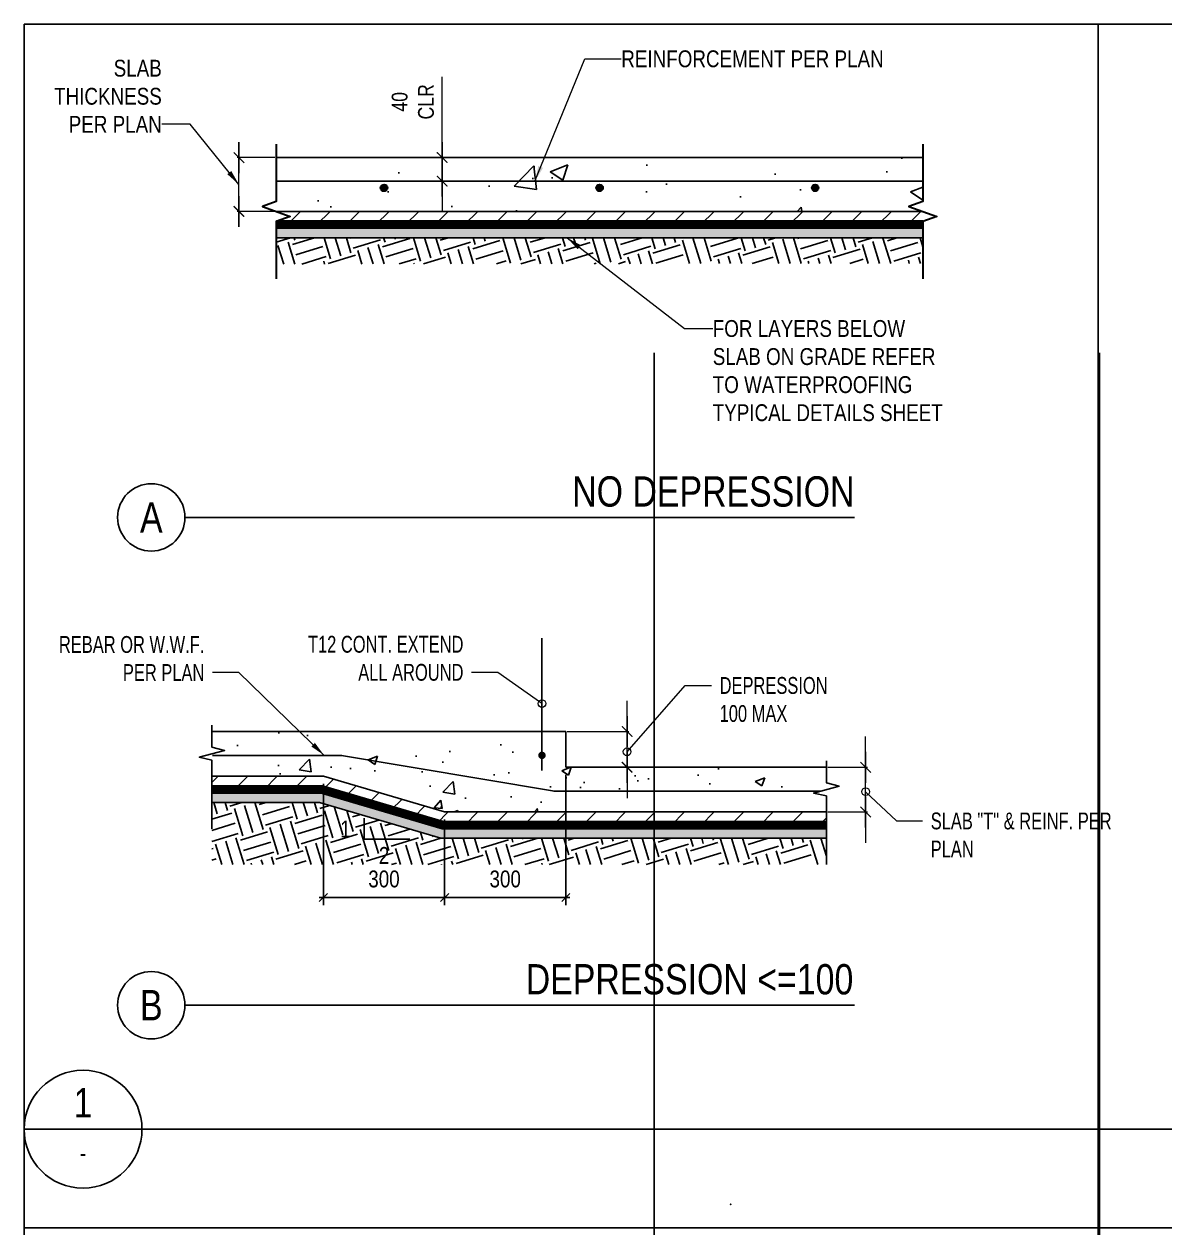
# Model space of a CAD drawing. Header units: millimetres. Extents: x 2250 to 90253, y -19639 to 57150.
# Drawn here: x 2250 to 19589, y 38850 to 57150 of the extents above; entities that cross this region are included whole.
import ezdxf
from ezdxf.enums import TextEntityAlignment as Align

# ---------------------------------------------------------------- set-up
doc = ezdxf.new("R2010")
doc.units = ezdxf.units.MM
doc.linetypes.add('CENTER2', pattern=[1.125, 0.75, -0.125, 0.125, -0.125])
doc.linetypes.add('DASHED', pattern=[0.75, 0.5, -0.25])
doc.layers.add('Lines', color=7, linetype='Continuous', lineweight=9, true_color=0x00a600)
doc.layers.add('NPLT-JLA', color=193, linetype='Continuous', plot=False)
for name, color, linetype in [('S-G-BREK', 2, 'Continuous'), ('S-G-CNTR', 1, 'CENTER2'), ('S-G-DIMS', 1, 'Continuous'), ('S-G-HTCH', 1, 'Continuous'), ('S-G-LEDR', 2, 'Continuous'), ('S-G-MEDM', 3, 'Continuous'), ('S-G-RBAR', 7, 'Continuous'), ('S-G-STTL', 4, 'Continuous'), ('S-G-TEXT', 3, 'Continuous'), ('S-G-THCK', 6, 'Continuous'), ('S-G-TITLREF', 4, 'Continuous'), ('S-HATCH', 8, 'Continuous'), ('WATER PROOF', 1, 'DASHED')]:
    doc.layers.add(name, color=color, linetype=linetype)
doc.styles.add('ARIAL', font='arial.ttf', dxfattribs={"width": 0.8})
doc.dimstyles.new('ARIALDIMS', dxfattribs={"dimscale": 12, "dimtxt": 20, "dimasz": 19.5, "dimexe": 2.25, "dimexo": 1.75, "dimgap": 10, "dimtad": 1, "dimzin": 3, "dimdsep": 46, "dimtxsty": 'ARIAL', "dimblk1": 'nyatick', "dimblk2": 'nyatick', "dimsah": 1, "dimcen": 2.25, "dimclrd": 1, "dimclre": 1, "dimclrt": 2, "dimadec": 0, "dimazin": 0, "dimtfac": 1, "dimtmove": 0, "dimatfit": 3, "dimfxl": 1, "dimfrac": 2, "dimtolj": 1, "dimtzin": 0, "dimarcsym": 0})

# ---------------------------------------------------------------- blocks, each defined once
blk = doc.blocks.new('nyatick')
at = {"layer": 'S-G-DIMS'}
blk.add_line((-1.005, 0), (1.005, 0), dxfattribs=at)
at = {"layer": 'S-G-DIMS', "const_width": 0.08}
blk.add_lwpolyline([(0.34, 0.34), (-0.34, -0.34)], dxfattribs=at)
blk = doc.blocks.new('*D219')
at = {"layer": 'Defpoints', "color": 0, "transparency": 16777216}
for p in [(8604, 104784), (9087, 104784), (9087, 104426), (82626, 31286), (82260, 30594), (82533, 30594)]:
    blk.add_point(p, dxfattribs=at)
at = {"layer": 'S-G-DIMS', "color": 1, "lineweight": -2, "transparency": 16777216}
for p, q in [((8604, 105018), (8604, 106012)), ((9066, 104784), (8577, 104784)), ((8604, 104426), (8604, 104784)), ((9066, 104426), (8577, 104426)), ((8604, 104192), (8604, 103958))]:
    blk.add_line(p, q, dxfattribs=at)
at = {"layer": 'S-G-RBAR', "color": 1, "lineweight": -2, "transparency": 16777216}
for p, q in [((82260, 31520), (82260, 31754)), ((82605, 31286), (82233, 31286)), ((82260, 31286), (82260, 30594)), ((82512, 30594), (82233, 30594)), ((82260, 30360), (82260, 30126))]:
    blk.add_line(p, q, dxfattribs=at)
at = {"layer": 'S-G-DIMS', "color": 1, "lineweight": -2, "transparency": 16777216, "xscale": 234, "yscale": 234, "zscale": 234}
for p, rotation in [((8604, 104784), 270), ((8604, 104426), 90)]:
    blk.add_blockref('nyatick', p, dxfattribs=dict(at, rotation=rotation))
at = {"layer": 'S-G-RBAR', "color": 1, "lineweight": -2, "transparency": 16777216, "xscale": 234, "yscale": 234, "zscale": 234}
for p, rotation in [((82260, 31286), 270), ((82260, 30594), 90)]:
    blk.add_blockref('nyatick', p, dxfattribs=dict(at, rotation=rotation))
at = {"layer": 'S-G-DIMS', "color": 2, "lineweight": 30, "transparency": 16777216, "insert": (8159, 105632), "char_height": 240, "width": 166.19, "attachment_point": 5, "rotation": 90, "style": 'ARIAL'}
blk.add_mtext('\\A1;40 CLR', dxfattribs=at)
at = {"layer": 'S-G-RBAR', "color": 2, "transparency": 16777216, "insert": (81942, 30940), "char_height": 240, "attachment_point": 5, "rotation": 90, "style": 'ARIAL'}
blk.add_mtext('\\A1;{\\fArial|b0|i0|c0|p34;\\H1.6x;ℓ\\H0.625x;dh  } ', dxfattribs=at)
blk = doc.blocks.new('*D215')
at = {"layer": 'Defpoints', "color": 0, "transparency": 16777216}
for p in [(5516, 104784), (6083, 104784), (6083, 103965)]:
    blk.add_point(p, dxfattribs=at)
at = {"layer": 'S-G-DIMS', "color": 1, "lineweight": -2, "transparency": 16777216}
for p, q in [((6062, 104784), (5489, 104784)), ((5516, 104199), (5516, 104550)), ((6062, 103965), (5489, 103965))]:
    blk.add_line(p, q, dxfattribs=at)
at = {"layer": 'S-G-DIMS', "color": 1, "lineweight": -2, "transparency": 16777216, "xscale": 234, "yscale": 234, "zscale": 234}
for p, rotation in [((5516, 104784), 90), ((5516, 103965), 270)]:
    blk.add_blockref('nyatick', p, dxfattribs=dict(at, rotation=rotation))
blk = doc.blocks.new('*D147')
at = {"layer": 'Defpoints', "color": 0, "transparency": 16777216}
for p in [(10484, 96060), (11415, 96060), (10484, 95516)]:
    blk.add_point(p, dxfattribs=at)
at = {"layer": 'S-G-DIMS', "color": 1, "lineweight": -2, "transparency": 16777216}
for p, q in [((11415, 96294), (11415, 96528)), ((10505, 96060), (11442, 96060)), ((11415, 95516), (11415, 96060)), ((10505, 95516), (11442, 95516)), ((11415, 95282), (11415, 95048))]:
    blk.add_line(p, q, dxfattribs=at)
at = {"layer": 'S-G-DIMS', "color": 1, "lineweight": -2, "transparency": 16777216, "xscale": 234, "yscale": 234, "zscale": 234}
for p, rotation in [((11415, 96060), 270), ((11415, 95516), 90)]:
    blk.add_blockref('nyatick', p, dxfattribs=dict(at, rotation=rotation))
blk = doc.blocks.new('*D148')
at = {"layer": 'Defpoints', "color": 0, "transparency": 16777216}
for p in [(14443, 95516), (15040, 95516), (14443, 94837)]:
    blk.add_point(p, dxfattribs=at)
at = {"layer": 'S-G-DIMS', "color": 1, "lineweight": -2, "transparency": 16777216}
for p, q in [((15040, 95750), (15040, 95984)), ((14464, 95516), (15067, 95516)), ((15040, 94837), (15040, 95516)), ((14464, 94837), (15067, 94837)), ((15040, 94603), (15040, 94369))]:
    blk.add_line(p, q, dxfattribs=at)
at = {"layer": 'S-G-DIMS', "color": 1, "lineweight": -2, "transparency": 16777216, "xscale": 234, "yscale": 234, "zscale": 234}
for p, rotation in [((15040, 95516), 270), ((15040, 94837), 90)]:
    blk.add_blockref('nyatick', p, dxfattribs=dict(at, rotation=rotation))
blk = doc.blocks.new('987978')
at = {"layer": 'S-G-HTCH'}
h = blk.add_hatch(dxfattribs=at)
h.set_pattern_fill('AR-CONC', color=256, scale=15, style=0)
h.paths.add_polyline_path([(15910.401, 104784.142), (6082.815, 104784.142), (6082.815, 104425.844), (15910.401, 104425.844)])
h.paths.add_polyline_path([(15910.401, 104118.724), (15910.401, 104425.844), (6082.815, 104425.844), (6082.815, 104118.724), (5871.869, 104041.946), (6082.838, 103965.16), (15910.424, 103965.16), (15699.456, 104041.946)])
h.paths.add_polyline_path([(7669.561, 104323.474, -1), (7771.932, 104323.474, -1)], flags=16)
h.paths.add_polyline_path([(10945.423, 104323.474, -1), (11047.794, 104323.474, -1)], flags=16)
h.paths.add_polyline_path([(14323.656, 104323.474, -1), (14221.285, 104323.474, -1)], flags=16)
at = {"layer": 'S-G-HTCH', "lineweight": 30}
h = blk.add_hatch(color=256, dxfattribs=at)
h.dxf.hatch_style = 1
edge = h.paths.add_edge_path()
edge.add_arc((7720.746, 104323.474), 51.185, 0, 360)
h = blk.add_hatch(color=256, dxfattribs=at)
h.dxf.hatch_style = 1
edge = h.paths.add_edge_path()
edge.add_arc((10996.608, 104323.474), 51.185, 0, 360)
h = blk.add_hatch(color=256, dxfattribs=at)
h.dxf.hatch_style = 1
edge = h.paths.add_edge_path()
edge.add_arc((14272.47, 104323.474), 51.185, 0, 360)
at = {"layer": 'S-G-HTCH'}
h = blk.add_hatch(dxfattribs=at)
h.set_pattern_fill('EARTH', color=256, scale=68.185002, angle=17.0739491, style=0)
h.set_pattern_definition([(17.074, (26526.2, 80949.24), (286.768, 541.016), [432.975, -432.975]), (17.074, (26478.55, 81104.45), (286.768, 541.016), [432.975, -432.975]), (17.074, (26430.87, 81259.66), (286.768, 541.016), [432.975, -432.975]), (107.074, (26466.7, 81327.3), (-541.016, 286.768), [432.975, -432.975]), (107.074, (26621.93, 81374.96), (-541.016, 286.768), [432.975, -432.975]), (107.074, (26777.14, 81422.63), (-541.016, 286.768), [432.975, -432.975])])
h.paths.add_polyline_path([(15910.401, 103565.16), (6082.647, 103565.16), (6082.647, 103165.16), (15910.401, 103176.532)])
h = blk.add_hatch(dxfattribs=at)
h.set_pattern_fill('AR-CONC', color=256, scale=204.741379, style=0)
h.set_pattern_definition([(50, (-372, 85405.9), (1468.53, -128.48), [153.56, -1689.12]), (355, (-372, 85405.9), (-284.08, 1540.05), [122.84, -1351.29]), (100.451, (-249.6, 85395.2), (1184.45, 1411.57), [130.5, -1435.53]), (46.184, (-372, 85815.3), (2185.08, -338.89), [230.33, -2533.67]), (96.636, (-189.9, 85787), (1913.64, 1994.42), [195.75, -2153.3]), (351.184, (-372, 85815.3), (1913.64, 1994.42), [184.27, -2026.94]), (21, (-167.2, 85713), (1222.116, -824.33), [153.56, -1689.12]), (326, (-167.2, 85713), (498.17, 1484.68), [122.84, -1351.29]), (71.451, (-65.4, 85644.3), (1720.28, 660.35), [130.5, -1435.53]), (37.5, (-371.96, 85405.86), (24.896, 681.571), [0, -1334.914, 0, -1371.767, 0, -1356.412]), (7.5, (-372, 85405.86), (538.612, 807.524), [0, -782.112, 0, -1304.203, 0, -516.972]), (327.5, (-828.54, 85405.86), (1092.955, -46.179), [0, -511.853, 0, -1596.983, 0, -2119.073]), (317.5, (-1033.3, 85405.9), (1194.023, 204.956), [0, -665.41, 0, -1060.56, 0, -1504.85])])
h.paths.add_polyline_path([(10483.682, 94836.864), (10483.682, 95153.956), (14023.061, 95153.956), (14300.946, 95228.415), (14107.59, 95280.224), (14107.59, 95516.346), (10483.682, 95516.346), (10483.682, 96059.933), (10121.291, 96059.933), (10121.291, 95725.696, -0.413692941), (10149.553, 95697.384, -1), (10092.929, 95697.384, -0.414734376), (10121.291, 95725.696), (10121.291, 96059.933), (5070.53, 96059.933), (5070.53, 95823.811), (5263.887, 95772.001), (4877.174, 95668.381), (5070.53, 95623.633), (5070.53, 95380.45), (6798.337, 95380.45), (8641.01, 94836.864)])
h = blk.add_hatch(dxfattribs=at)
h.set_pattern_fill('EARTH', color=256, scale=68.185002, angle=17.0739491, style=0)
h.set_pattern_definition([(17.074, (0, 49496.77), (286.7682, 541.016), [432.975, -432.975]), (17.074, (-47.67, 49651.97), (286.7682, 541.016), [432.975, -432.975]), (17.074, (-95.34, 49807.2), (286.7682, 541.016), [432.975, -432.975]), (107.074, (-59.5, 49874.8), (-541.016, 286.7682), [432.975, -432.975]), (107.074, (95.7, 49922.5), (-541.016, 286.7682), [432.975, -432.975]), (107.074, (250.92, 49970.15), (-541.016, 286.7682), [432.975, -432.975])])
h.paths.add_polyline_path([(6798.337, 94963.408), (6740.568, 94980.45), (5104.814, 94980.45), (5104.814, 94580.45), (5104.814, 94036.864), (6798.337, 94036.864)])
h.paths.add_polyline_path([(8641.01, 94436.864), (8583.24, 94436.864), (6798.337, 94963.408), (6798.337, 94036.864), (8641.01, 94036.864)])
h.paths.add_polyline_path([(10483.682, 94436.864), (8641.01, 94436.864), (8641.01, 94036.864), (10483.682, 94036.864)])
h.paths.add_polyline_path([(14443.496, 94436.864), (10483.682, 94436.864), (10483.682, 94036.864), (14443.496, 94036.864)])
h.paths.add_polyline_path([(7577.059, 93983.82), (7864.618, 93983.82), (7864.618, 94369.282), (7577.059, 94369.282)], flags=9)
h.paths.add_polyline_path([(6990.562, 94386.557), (7278.122, 94386.557), (7278.122, 94772.018), (6990.562, 94772.018)], flags=24)
at = {"layer": 'S-HATCH'}
h = blk.add_hatch(dxfattribs=at)
h.set_pattern_fill('ANSI31', color=256, scale=100)
h.set_pattern_definition([(45, (0, 50543.87), (-224.5064, 224.5064), [])])
h.paths.add_polyline_path([(6082.838, 103965.16), (6293.761, 103888.39), (6215.656, 103765.16), (16043.242, 103765.16), (16121.347, 103888.39), (15910.424, 103965.16)])
h = blk.add_hatch(dxfattribs=at)
h.set_pattern_fill('AR-CONC', color=256, angle=45)
h.set_pattern_definition([(95, (0, 51513.2), (140.09465, 117.55338), [19.05, -209.55]), (40, (0, 51513.2), (-160.01845, 110.1767), [15.24, -167.6406]), (145.45144, (11.67, 51523), (-19.9238, 227.7301), [16.19, -178.09024]), (91.1842, (-35.92, 51549.12), (221.4102, 161.9534), [28.575, -314.325]), (141.63556, (-17.47, 51562.62), (-7.0866, 342.8268), [24.285, -267.1356]), (36.18415, (-35.92, 51549.12), (-7.0866, 342.8268), [22.86, -251.4597]), (66, (-8.98, 51558.1), (179.51998, 34.89515), [19.05, -209.55]), (11, (-8.98, 51558.1), (-86.5399, 173.9412), [15.24, -167.64]), (116.45145, (5.98, 51561.01), (92.98005, 208.83634), [16.19, -178.08994]), (82.5, (0, 51513.2), (-57.60547, 61.97341), [0, -165.608, 0, -170.18, 0, -168.275]), (52.5, (0, 51513.2), (-23.58973, 118.087), [0, -97.028, 0, -161.798, 0, -64.135]), (12.5, (-40.05, 51473.15), (99.92786, 91.826196), [0, -63.5, 0, -198.12, 0, -262.89]), (2.5, (-58.01, 51455.19), (86.7639, 122.7224), [0, -82.55, 0, -131.572, 0, -186.69])])
h.paths.add_polyline_path([(15910.401, 103565.16), (15910.401, 103706.406), (15910.401, 103765.16), (6215.656, 103754.756), (6082.815, 103706.406), (6082.815, 103565.16)])
h = blk.add_hatch(dxfattribs=at)
h.set_pattern_fill('ANSI31', color=256, scale=100)
h.set_pattern_definition([(45, (0, 49496.77), (-224.5064, 224.5064), [])])
h.paths.add_polyline_path([(6798.337, 95380.45), (5104.814, 95380.45), (5104.814, 95180.45), (6769.453, 95180.45), (8612.125, 94636.864), (10483.682, 94636.864), (10483.682, 94836.864), (8641.01, 94836.864)])
h.paths.add_polyline_path([(14443.496, 94836.864), (10483.682, 94836.864), (10483.682, 94636.864), (14443.496, 94636.864)])
h = blk.add_hatch(dxfattribs=at)
h.set_pattern_fill('AR-CONC', color=256, angle=45)
h.set_pattern_definition([(95, (0, 49496.77), (140.09465, 117.5534), [19.05, -209.55]), (40, (0, 49496.77), (-160.01845, 110.1767), [15.24, -167.6406]), (145.45144, (11.67, 49506.56), (-19.9238, 227.7301), [16.19, -178.09024]), (91.1842, (-35.92, 49532.69), (221.4102, 161.9534), [28.575, -314.325]), (141.63556, (-17.47, 49546.18), (-7.0866, 342.8268), [24.285, -267.1356]), (36.18415, (-35.92, 49532.7), (-7.0866, 342.8268), [22.86, -251.4597]), (66, (-8.98, 49541.67), (179.52, 34.89515), [19.05, -209.55]), (11, (-8.98, 49541.67), (-86.5399, 173.9412), [15.24, -167.64]), (116.45145, (5.98, 49544.57), (92.98005, 208.83634), [16.19, -178.08994]), (82.5, (0, 49496.765), (-57.60547, 61.97341), [0, -165.608, 0, -170.18, 0, -168.275]), (52.5, (0, 49496.765), (-23.58973, 118.087), [0, -97.028, 0, -161.798, 0, -64.135]), (12.5, (-40.05, 49456.71), (99.92786, 91.8262), [0, -63.5, 0, -198.12, 0, -262.89]), (2.5, (-58.01, 49438.75), (86.7639, 122.7224), [0, -82.55, 0, -131.572, 0, -186.69])])
h.paths.add_polyline_path([(14443.496, 94636.864), (10483.682, 94636.864), (10483.682, 94436.864), (14443.496, 94436.864)])
h.paths.add_polyline_path([(10483.682, 94636.864), (8641.01, 94636.864), (8641.01, 94436.864), (10483.682, 94436.864)])
h.paths.add_polyline_path([(8641.01, 94636.864), (8612.125, 94636.864), (6798.337, 95171.929), (6798.337, 94963.408), (8583.24, 94436.864), (8641.01, 94436.864)])
h.paths.add_polyline_path([(6798.337, 95171.929), (6769.453, 95180.45), (5104.814, 95180.45), (5104.814, 94980.45), (6740.568, 94980.45), (6798.337, 94963.408)])
at = {"layer": 'S-G-BREK'}
for points in [[(5104.814, 96157.614), (5104.814, 95823.811), (5298.17, 95772.001), (4911.457, 95668.381), (5104.814, 95623.633), (5104.814, 94580.45)], [(14443.496, 95614.028), (14443.496, 95280.224), (14636.852, 95228.415), (14250.14, 95124.795), (14443.496, 95080.047), (14443.496, 94036.864)]]:
    blk.add_lwpolyline(points, dxfattribs=at)
at = {"layer": 'S-G-CNTR'}
blk.add_line((10121.291, 95469.278), (10121.291, 97477.615), dxfattribs=at)
at = {"layer": 'S-G-DIMS'}
for p, q in [((10483.682, 95401.179), (10483.682, 93421.739)), ((6798.337, 95265.283), (6798.337, 93421.739)), ((8641.01, 94721.697), (8641.01, 93421.739)), ((7000.089, 93536.906), (6735.999, 93536.906)), ((7001.031, 93536.906), (8438.316, 93536.906)), ((8439.258, 93536.906), (8703.348, 93536.906)), ((8842.761, 93536.906), (8578.672, 93536.906)), ((8843.704, 93536.906), (10280.988, 93536.906)), ((10281.931, 93536.906), (10546.02, 93536.906))]:
    blk.add_line(p, q, dxfattribs=at)
at = {"layer": 'S-G-DIMS', "color": 6}
for p, q in [((6860.675, 93599.244), (6735.999, 93474.568)), ((8703.348, 93599.244), (8578.672, 93474.568)), ((8578.672, 93474.568), (8703.348, 93599.244)), ((10421.344, 93474.568), (10546.02, 93599.244))]:
    blk.add_line(p, q, dxfattribs=at)
at = {"layer": 'S-G-HTCH', "linetype": 'Continuous', "lineweight": 30}
for points in [[(6082.815, 104988.883), (6082.815, 104118.724), (5871.869, 104041.946), (6293.761, 103888.39), (6082.815, 103811.612), (6082.815, 102941.453)], [(15910.401, 104988.883), (15910.401, 104118.724), (15699.456, 104041.946), (16121.347, 103888.39), (15910.401, 103811.612), (15910.401, 102941.453)]]:
    blk.add_lwpolyline(points, dxfattribs=at)
at = {"layer": 'S-G-HTCH', "lineweight": 30}
for centre in [(7720.746, 104323.474), (10996.608, 104323.474), (14272.47, 104323.474)]:
    blk.add_circle(centre, 51.185, dxfattribs=at)
at = {"layer": 'S-G-MEDM'}
for p, q in [((6082.815, 104784.142), (15910.401, 104784.142)), ((6082.815, 103965.16), (15910.401, 103965.16)), ((6082.815, 103765.16), (15910.401, 103765.16)), ((6082.815, 103565.16), (15910.401, 103565.16)), ((5104.814, 96059.933), (10483.682, 96059.933)), ((10483.682, 96059.933), (10483.682, 95516.346)), ((10483.682, 95516.346), (14443.496, 95516.346))]:
    blk.add_line(p, q, dxfattribs=at)
for points in [[(5104.814, 95380.45), (6798.337, 95380.45), (8641.01, 94836.864), (14443.496, 94836.864)], [(5104.814, 95180.45), (6769.453, 95180.45), (8612.125, 94636.864), (14443.496, 94636.864)], [(5104.814, 94980.45), (6740.568, 94980.45), (8583.24, 94436.864), (14443.496, 94436.864)]]:
    blk.add_lwpolyline(points, dxfattribs=at)
at = {"layer": 'S-G-RBAR', "const_width": 56.624}
blk.add_lwpolyline([(10092.929, 95697.384, 1), (10149.553, 95697.384, 1)], format="xyb", close=True, dxfattribs=at)
at = {"layer": 'S-G-STTL'}
for p, q in [((4695.537, 99314.969), (14868.892, 99314.969)), ((4695.537, 91899.839), (14868.892, 91899.839))]:
    blk.add_line(p, q, dxfattribs=at)
for centre in [(4183.684, 99314.969), (4183.684, 91899.839)]:
    blk.add_circle(centre, 511.853, dxfattribs=at)
at = {"layer": 'S-G-TEXT'}
for p, q in [((7417.979, 94744.841), (7417.979, 94422.136)), ((7417.979, 94422.136), (8110.815, 94422.136))]:
    blk.add_line(p, q, dxfattribs=at)
at = {"layer": 'S-G-THCK'}
for p, q in [((6082.815, 104425.844), (15910.401, 104425.844)), ((5111.781, 95697.542), (7055.166, 95697.542)), ((7102.841, 95691.157), (10279.076, 95160.34)), ((10326.752, 95153.956), (14358.967, 95153.956))]:
    blk.add_line(p, q, dxfattribs=at)
for centre, start, end in [((7055.166, 95516.346), 74.7448813, 90), ((7055.166, 95516.346), 74.7448813, 90), ((10326.752, 95335.151), 254.7448813, 270)]:
    blk.add_arc(centre, 181.195, start, end, dxfattribs=at)
at = {"layer": 'WATER PROOF', "ltscale": 200, "const_width": 136.37}
for points in [[(6082.815, 103765.16), (15910.401, 103765.16)], [(5104.814, 95180.45), (6769.453, 95180.45), (8612.125, 94636.864), (14443.496, 94636.864)]]:
    blk.add_lwpolyline(points, dxfattribs=at)
at = {"layer": 'S-G-DIMS', "color": 3, "lineweight": 30, "insert": (4342.967, 105162.087), "char_height": 255.92673, "width": 1758.74143, "attachment_point": 9, "style": 'ARIAL'}
blk.add_mtext('SLAB THICKNESS PER PLAN', dxfattribs=at)
at = {"layer": 'S-G-LEDR', "color": 3, "char_height": 255.92673, "style": 'ARIAL'}
for s, insert, width, attachment_point in [('REINFORCEMENT PER PLAN', (11326.356, 106414.045), 5111.4863, 1), ('FOR LAYERS BELOW SLAB ON GRADE REFER TO WATERPROOFING TYPICAL DETAILS SHEET', (12716.63, 102314.36), 3549.03219, 1), ('\\W0.7;REBAR OR W.W.F. PER PLAN', (4989.806, 96828.371), 2456.89655, 9), ('{\\W0.7;T12 CONT. EXTEND ALL AROUND}', (8927.856, 96828.371), 2456.89655, 9), ('{\\W0.7;DEPRESSION\\P100 MAX}', (12821.285, 96888.275), 3685.34483, 1), ('\\W0.7;SLAB "T" & REINF. PER PLAN', (16029.511, 94828.388), 2866.37931, 1)]:
    blk.add_mtext(s, dxfattribs=dict(at, insert=insert, width=width, attachment_point=attachment_point))
at = {"layer": 'S-G-STTL', "style": 'ARIAL', "width": 0.8}
for s, p in [('NO DEPRESSION', (10580.719, 99478.762)), ('DEPRESSION <=100', (9874.571, 92063.632))]:
    blk.add_text(s, height=460.6681, dxfattribs=at).set_placement(p)
for s, p in [('A', (4183.684, 99314.969)), ('B', (4183.684, 91899.839))]:
    blk.add_text(s, height=460.668, dxfattribs=at).set_placement(p, align=Align.MIDDLE)
at = {"layer": 'S-G-TEXT', "style": 'ARIAL', "width": 0.8}
for s, p in [('1', (7054.805, 94450.8)), ('2', (7641.302, 94048.064))]:
    blk.add_text(s, height=255.927, dxfattribs=at).set_placement(p)
for p in [(7719.673, 93818.738), (9562.346, 93818.738)]:
    blk.add_text('300', height=255.9267, dxfattribs=at).set_placement(p, align=Align.MIDDLE)
at = {"layer": 'S-G-DIMS', "lineweight": 30}
for base, p1, p2, text, picture, middle in [((8604.07, 104784.142), (9086.568, 104425.844), (9086.568, 104784.142), '40 CLR', '*D219', (8159.486, 105632.049)), ((5516.214, 104784.142), (6082.815, 103965.168), (6082.815, 104784.142), ' ', '*D215', (5516.214, 104374.655))]:
    dim = blk.add_linear_dim(base=base, p1=p1, p2=p2, angle=90, text=text, dimstyle='ARIALDIMS', dxfattribs=at)
    dim.commit()
    dim.dimension.update_dxf_attribs({"geometry": picture, "text_midpoint": middle})
at = {"layer": 'S-G-DIMS'}
for base, p1, p2, picture, middle in [((11415.136, 96059.933), (10483.682, 95516.346), (10483.682, 96059.933), '*D147', (11415.136, 95788.139)), ((15040.352, 95516.346), (14443.496, 94836.864), (14443.496, 95516.346), '*D148', (15040.352, 95176.605))]:
    dim = blk.add_linear_dim(base=base, p1=p1, p2=p2, angle=90, text=' ', dimstyle='ARIALDIMS', dxfattribs=at)
    dim.commit()
    dim.dimension.update_dxf_attribs({"geometry": picture, "text_midpoint": middle})
at = {"layer": 'S-G-DIMS', "lineweight": 30, "annotation_type": 0, "has_hookline": 1, "hookline_direction": 1, "text_width": 1615.306}
blk.add_leader([(5516.214, 104374.651), (4772.924, 105290.051), (4343.567, 105290.051)], dimstyle='ARIALDIMS', override={"dimgap": 0.05, "dimtad": 0}, dxfattribs=at)
at = {"layer": 'S-G-LEDR', "annotation_type": 0, "has_hookline": 1, "hookline_direction": 0}
for points, text_width in [([(10013.654, 104425.844), (10771.344, 106286.081), (11325.756, 106286.081)], 3943.017), ([(10503.055, 103565.16), (12286.674, 102186.397), (12716.03, 102186.397)], 3484.374)]:
    blk.add_leader(points, dimstyle='ARIALDIMS', override={"dimgap": 0.05, "dimtad": 0}, dxfattribs=dict(at, text_width=text_width))
at = {"layer": 'S-G-LEDR'}
for points, override in [([(6810.386, 95697.542), (5512.625, 96956.335), (5112.651, 96956.335)], {"dimgap": 0.05, "dimtad": 0}), ([(10121.291, 96484.548), (9450.675, 96956.335), (9050.7, 96956.335)], {"dimgap": 0.05, "dimtad": 0, "dimldrblk": 'Small'}), ([(11415.136, 95751.285), (12299.575, 96760.312), (12698.44, 96760.312)], {"dimgap": 0.05, "dimtad": 0, "dimldrblk": 'Small'}), ([(15040.352, 95145.511), (15507.801, 94700.424), (15906.666, 94700.424)], {"dimgap": 0.05, "dimtad": 0, "dimldrblk": 'Small'})]:
    blk.add_leader(points, dimstyle='ARIALDIMS', override=override, dxfattribs=at)

msp = doc.modelspace()

# ---------------------------------------------------------------- linework, layer by layer
at = {"layer": 'NPLT-JLA'}
for p, q in [((2250, 57150), (2250, -16050)), ((89875, 57150), (2250, 57150)), ((2250, 57150), (2250, 2250)), ((2250, 57150), (72050, 57150)), ((18575, 57150), (18575, -16050)), ((18575, 57150), (18575, 2250)), ((18575, 57150), (18575, 2250)), ((18575, 57150), (18575, 2250)), ((18575, 57150), (18575, 2250)), ((11826.474, 52150.114), (11826.474, 20567.034)), ((18595.377, 52150.114), (18595.377, 20567.034)), ((2250, 38850), (89875, 38850)), ((2250, 38850), (72050, 38850)), ((2250, 38850), (72050, 38850))]:
    msp.add_line(p, q, dxfattribs=at)
msp.add_point((12986.707, 39210.703), dxfattribs=at)
at = {"layer": 'S-G-TITLREF'}
msp.add_line((2250, 40350), (36400, 40350), dxfattribs=at)
msp.add_circle((3145.884, 40350), 895.884, dxfattribs=at)

# ---------------------------------------------------------------- block references
at = {"layer": 'Lines'}
msp.add_blockref('987978', (0, -49663.862), dxfattribs=at)

# ---------------------------------------------------------------- texts
at = {"layer": 'S-G-TITLREF', "style": 'ARIAL', "width": 0.8}
for s, height, p in [('1', 447.942, (3145.884, 40753.472)), ('-', 248.857, (3145.884, 39987.733))]:
    msp.add_text(s, height=height, dxfattribs=at).set_placement(p, align=Align.MIDDLE)

doc.saveas('drawing.dxf')
